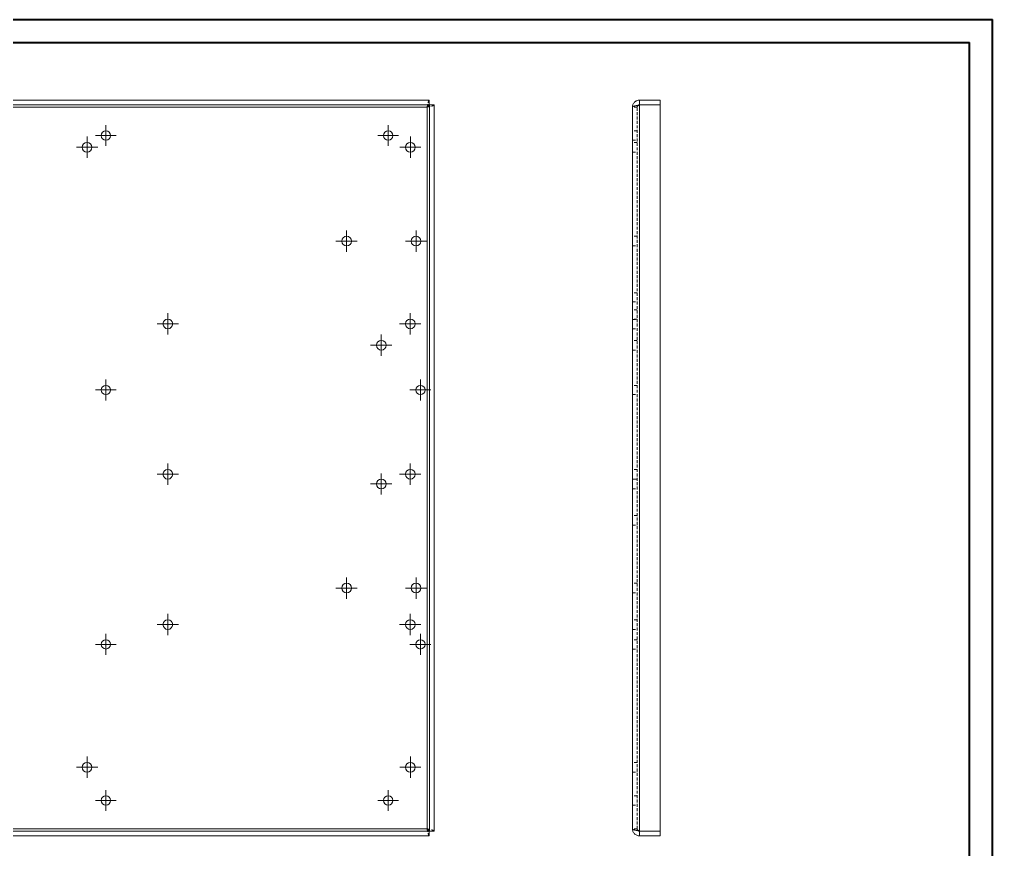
# Model space of a CAD drawing. Header units: millimetres. Extents: x 0 to 841, y 0 to 594.
# Drawn here: x 420.6 to 841.1, y 235.3 to 594.2 of the extents above; entities that cross this region are included whole.
import ezdxf

# ---------------------------------------------------------------- set-up
doc = ezdxf.new("R2010")
doc.units = ezdxf.units.MM
doc.linetypes.add('HIDDEN', pattern=[1.905, 1.27, -0.635])

# ---------------------------------------------------------------- blocks, each defined once
blk = doc.blocks.new('SW_CENTERMARKSYMBOL_4')
at = {"color": 0, "linetype": 'Continuous', "lineweight": 0}
for p, q in [((0, 2.5), (0, 4.6)), ((-2.5, 0), (-4.6, 0)), ((0, 0), (-2.5, 0)), ((0, 0), (0, 2.5)), ((0, 0), (0, -2.5)), ((0, 0), (2.5, 0)), ((2.5, 0), (4.6, 0)), ((0, -2.5), (0, -4.6))]:
    blk.add_line(p, q, dxfattribs=at)
blk = doc.blocks.new('SW_CENTERMARKSYMBOL_5')
at = {"color": 0, "linetype": 'Continuous', "lineweight": 0}
for p, q in [((0, 2.5), (0, 4.6)), ((-2.5, 0), (-4.6, 0)), ((0, 0), (-2.5, 0)), ((0, 0), (0, 2.5)), ((0, 0), (0, -2.5)), ((0, 0), (2.5, 0)), ((2.5, 0), (4.6, 0)), ((0, -2.5), (0, -4.6))]:
    blk.add_line(p, q, dxfattribs=at)
blk = doc.blocks.new('SW_CENTERMARKSYMBOL_7')
at = {"color": 0, "linetype": 'Continuous', "lineweight": 0}
for p, q in [((0, 2.5), (0, 4.6)), ((-2.5, 0), (-4.6, 0)), ((0, 0), (-2.5, 0)), ((0, 0), (0, 2.5)), ((0, 0), (0, -2.5)), ((0, 0), (2.5, 0)), ((2.5, 0), (4.6, 0)), ((0, -2.5), (0, -4.6))]:
    blk.add_line(p, q, dxfattribs=at)
blk = doc.blocks.new('SW_CENTERMARKSYMBOL_8')
at = {"color": 0, "linetype": 'Continuous', "lineweight": 0}
for p, q in [((0, 2.5), (0, 4.6)), ((-2.5, 0), (-4.6, 0)), ((0, 0), (-2.5, 0)), ((0, 0), (0, 2.5)), ((0, 0), (0, -2.5)), ((0, 0), (2.5, 0)), ((2.5, 0), (4.6, 0)), ((0, -2.5), (0, -4.6))]:
    blk.add_line(p, q, dxfattribs=at)
blk = doc.blocks.new('SW_CENTERMARKSYMBOL_12')
at = {"color": 0, "linetype": 'Continuous', "lineweight": 0}
for p, q in [((0, 2.5), (0, 4.6)), ((-2.5, 0), (-4.6, 0)), ((0, 0), (-2.5, 0)), ((0, 0), (0, 2.5)), ((0, 0), (0, -2.5)), ((0, 0), (2.5, 0)), ((2.5, 0), (4.6, 0)), ((0, -2.5), (0, -4.6))]:
    blk.add_line(p, q, dxfattribs=at)
blk = doc.blocks.new('SW_CENTERMARKSYMBOL_13')
at = {"color": 0, "linetype": 'Continuous', "lineweight": 0}
for p, q in [((0, 2.5), (0, 4.6)), ((-2.5, 0), (-4.6, 0)), ((0, 0), (-2.5, 0)), ((0, 0), (0, 2.5)), ((0, 0), (0, -2.5)), ((0, 0), (2.5, 0)), ((2.5, 0), (4.6, 0)), ((0, -2.5), (0, -4.6))]:
    blk.add_line(p, q, dxfattribs=at)
blk = doc.blocks.new('SW_CENTERMARKSYMBOL_16')
at = {"color": 0, "linetype": 'Continuous', "lineweight": 0}
for p, q in [((0, 2.5), (0, 4.6)), ((-2.5, 0), (-4.6, 0)), ((0, 0), (-2.5, 0)), ((0, 0), (0, 2.5)), ((0, 0), (0, -2.5)), ((0, 0), (2.5, 0)), ((2.5, 0), (4.6, 0)), ((0, -2.5), (0, -4.6))]:
    blk.add_line(p, q, dxfattribs=at)
blk = doc.blocks.new('SW_CENTERMARKSYMBOL_17')
at = {"color": 0, "linetype": 'Continuous', "lineweight": 0}
for p, q in [((0, 2.5), (0, 4.6)), ((-2.5, 0), (-4.6, 0)), ((0, 0), (-2.5, 0)), ((0, 0), (0, 2.5)), ((0, 0), (0, -2.5)), ((0, 0), (2.5, 0)), ((2.5, 0), (4.6, 0)), ((0, -2.5), (0, -4.6))]:
    blk.add_line(p, q, dxfattribs=at)
blk = doc.blocks.new('SW_CENTERMARKSYMBOL_20')
at = {"color": 0, "linetype": 'Continuous', "lineweight": 0}
for p, q in [((0, 2.5), (0, 4.6)), ((-2.5, 0), (-4.6, 0)), ((0, 0), (-2.5, 0)), ((0, 0), (0, 2.5)), ((0, 0), (0, -2.5)), ((0, 0), (2.5, 0)), ((2.5, 0), (4.6, 0)), ((0, -2.5), (0, -4.6))]:
    blk.add_line(p, q, dxfattribs=at)
blk = doc.blocks.new('SW_CENTERMARKSYMBOL_21')
at = {"color": 0, "linetype": 'Continuous', "lineweight": 0}
for p, q in [((0, 2.5), (0, 4.6)), ((-2.5, 0), (-4.6, 0)), ((0, 0), (-2.5, 0)), ((0, 0), (0, 2.5)), ((0, 0), (0, -2.5)), ((0, 0), (2.5, 0)), ((2.5, 0), (4.6, 0)), ((0, -2.5), (0, -4.6))]:
    blk.add_line(p, q, dxfattribs=at)
blk = doc.blocks.new('SW_CENTERMARKSYMBOL_26')
at = {"color": 0, "linetype": 'Continuous', "lineweight": 0}
for p, q in [((0, 2.5), (0, 4.5)), ((-2.5, 0), (-4.5, 0)), ((0, 0), (-2.5, 0)), ((0, 0), (0, 2.5)), ((0, 0), (0, -2.5)), ((0, 0), (2.5, 0)), ((2.5, 0), (4.5, 0)), ((0, -2.5), (0, -4.5))]:
    blk.add_line(p, q, dxfattribs=at)
blk = doc.blocks.new('SW_CENTERMARKSYMBOL_27')
at = {"color": 0, "linetype": 'Continuous', "lineweight": 0}
for p, q in [((0, 2.5), (0, 4.5)), ((-2.5, 0), (-4.5, 0)), ((0, 0), (-2.5, 0)), ((0, 0), (0, 2.5)), ((0, 0), (0, -2.5)), ((0, 0), (2.5, 0)), ((2.5, 0), (4.5, 0)), ((0, -2.5), (0, -4.5))]:
    blk.add_line(p, q, dxfattribs=at)
blk = doc.blocks.new('SW_CENTERMARKSYMBOL_28')
at = {"color": 0, "linetype": 'Continuous', "lineweight": 0}
for p, q in [((0, 2.5), (0, 4.5)), ((-2.5, 0), (-4.5, 0)), ((0, 0), (-2.5, 0)), ((0, 0), (0, 2.5)), ((0, 0), (0, -2.5)), ((0, 0), (2.5, 0)), ((2.5, 0), (4.5, 0)), ((0, -2.5), (0, -4.5))]:
    blk.add_line(p, q, dxfattribs=at)
blk = doc.blocks.new('SW_CENTERMARKSYMBOL_29')
at = {"color": 0, "linetype": 'Continuous', "lineweight": 0}
for p, q in [((0, 2.5), (0, 4.5)), ((-2.5, 0), (-4.5, 0)), ((0, 0), (-2.5, 0)), ((0, 0), (0, 2.5)), ((0, 0), (0, -2.5)), ((0, 0), (2.5, 0)), ((2.5, 0), (4.5, 0)), ((0, -2.5), (0, -4.5))]:
    blk.add_line(p, q, dxfattribs=at)
blk = doc.blocks.new('SW_CENTERMARKSYMBOL_30')
at = {"color": 0, "linetype": 'Continuous', "lineweight": 0}
for p, q in [((0, 2.5), (0, 4.5)), ((-2.5, 0), (-4.5, 0)), ((0, 0), (-2.5, 0)), ((0, 0), (0, 2.5)), ((0, 0), (0, -2.5)), ((0, 0), (2.5, 0)), ((2.5, 0), (4.5, 0)), ((0, -2.5), (0, -4.5))]:
    blk.add_line(p, q, dxfattribs=at)
blk = doc.blocks.new('SW_CENTERMARKSYMBOL_31')
at = {"color": 0, "linetype": 'Continuous', "lineweight": 0}
for p, q in [((0, 2.5), (0, 4.5)), ((-2.5, 0), (-4.5, 0)), ((0, 0), (-2.5, 0)), ((0, 0), (0, 2.5)), ((0, 0), (0, -2.5)), ((0, 0), (2.5, 0)), ((2.5, 0), (4.5, 0)), ((0, -2.5), (0, -4.5))]:
    blk.add_line(p, q, dxfattribs=at)
blk = doc.blocks.new('SW_CENTERMARKSYMBOL_35')
at = {"color": 0, "linetype": 'Continuous', "lineweight": 0}
for p, q in [((0, 2.5), (0, 4.5)), ((-2.5, 0), (-4.5, 0)), ((0, 0), (-2.5, 0)), ((0, 0), (0, 2.5)), ((0, 0), (0, -2.5)), ((0, 0), (2.5, 0)), ((2.5, 0), (4.5, 0)), ((0, -2.5), (0, -4.5))]:
    blk.add_line(p, q, dxfattribs=at)
blk = doc.blocks.new('SW_CENTERMARKSYMBOL_36')
at = {"color": 0, "linetype": 'Continuous', "lineweight": 0}
for p, q in [((0, 2.5), (0, 4.5)), ((-2.5, 0), (-4.5, 0)), ((0, 0), (-2.5, 0)), ((0, 0), (0, 2.5)), ((0, 0), (0, -2.5)), ((0, 0), (2.5, 0)), ((2.5, 0), (4.5, 0)), ((0, -2.5), (0, -4.5))]:
    blk.add_line(p, q, dxfattribs=at)
blk = doc.blocks.new('SW_CENTERMARKSYMBOL_39')
at = {"color": 0, "linetype": 'Continuous', "lineweight": 0}
for p, q in [((0, 2.5), (0, 4.6)), ((-2.5, 0), (-4.6, 0)), ((0, 0), (-2.5, 0)), ((0, 0), (0, 2.5)), ((0, 0), (0, -2.5)), ((0, 0), (2.5, 0)), ((2.5, 0), (4.6, 0)), ((0, -2.5), (0, -4.6))]:
    blk.add_line(p, q, dxfattribs=at)
blk = doc.blocks.new('SW_CENTERMARKSYMBOL_40')
at = {"color": 0, "linetype": 'Continuous', "lineweight": 0}
for p, q in [((0, 2.5), (0, 4.6)), ((-2.5, 0), (-4.6, 0)), ((0, 0), (-2.5, 0)), ((0, 0), (0, 2.5)), ((0, 0), (0, -2.5)), ((0, 0), (2.5, 0)), ((2.5, 0), (4.6, 0)), ((0, -2.5), (0, -4.6))]:
    blk.add_line(p, q, dxfattribs=at)
blk = doc.blocks.new('SW_CENTERMARKSYMBOL_41')
at = {"color": 0, "linetype": 'Continuous', "lineweight": 0}
for p, q in [((0, 2.5), (0, 4.6)), ((-2.5, 0), (-4.6, 0)), ((0, 0), (-2.5, 0)), ((0, 0), (0, 2.5)), ((0, 0), (0, -2.5)), ((0, 0), (2.5, 0)), ((2.5, 0), (4.6, 0)), ((0, -2.5), (0, -4.6))]:
    blk.add_line(p, q, dxfattribs=at)
blk = doc.blocks.new('SW_CENTERMARKSYMBOL_42')
at = {"color": 0, "linetype": 'Continuous', "lineweight": 0}
for p, q in [((0, 2.5), (0, 4.6)), ((-2.5, 0), (-4.6, 0)), ((0, 0), (-2.5, 0)), ((0, 0), (0, 2.5)), ((0, 0), (0, -2.5)), ((0, 0), (2.5, 0)), ((2.5, 0), (4.6, 0)), ((0, -2.5), (0, -4.6))]:
    blk.add_line(p, q, dxfattribs=at)
blk = doc.blocks.new('SW_CENTERMARKSYMBOL_43')
at = {"color": 0, "linetype": 'Continuous', "lineweight": 0}
for p, q in [((0, 2.5), (0, 4.6)), ((-2.5, 0), (-4.6, 0)), ((0, 0), (-2.5, 0)), ((0, 0), (0, 2.5)), ((0, 0), (0, -2.5)), ((0, 0), (2.5, 0)), ((2.5, 0), (4.6, 0)), ((0, -2.5), (0, -4.6))]:
    blk.add_line(p, q, dxfattribs=at)
blk = doc.blocks.new('SW_CENTERMARKSYMBOL_44')
at = {"color": 0, "linetype": 'Continuous', "lineweight": 0}
for p, q in [((0, 2.5), (0, 4.6)), ((-2.5, 0), (-4.6, 0)), ((0, 0), (-2.5, 0)), ((0, 0), (0, 2.5)), ((0, 0), (0, -2.5)), ((0, 0), (2.5, 0)), ((2.5, 0), (4.6, 0)), ((0, -2.5), (0, -4.6))]:
    blk.add_line(p, q, dxfattribs=at)

msp = doc.modelspace()

# ---------------------------------------------------------------- linework, layer by layer
at = {"color": 7, "linetype": 'Continuous', "lineweight": 40}
for p, q in [((0.08, 594.21), (841.08, 594.21)), ((841.08, 0.21), (841.08, 594.21)), ((25.08, 584.21), (831.08, 584.21)), ((831.08, 10.21), (831.08, 584.21))]:
    msp.add_line(p, q, dxfattribs=at)
at = {"color": 7, "linetype": 'Continuous', "lineweight": 15}
for p, q in [((162.21, 559.32), (597.67, 559.32)), ((597.67, 559.32), (597.67, 557.32)), ((688.47, 559.32), (688.47, 557.32)), ((688.47, 559.32), (697.47, 559.32)), ((697.47, 559.32), (697.47, 557.32)), ((162.21, 557.32), (597.67, 557.32)), ((163.14, 556.32), (596.74, 556.32)), ((596.74, 556.32), (596.74, 244.26)), ((599.74, 557.25), (597.74, 557.25)), ((597.74, 557.25), (597.74, 243.33)), ((599.74, 557.25), (599.74, 243.33)), ((685.47, 244.26), (685.47, 556.32)), ((688.47, 557.32), (697.47, 557.32)), ((688.47, 243.33), (688.47, 557.25)), ((688.47, 557.25), (697.47, 557.25)), ((697.47, 243.33), (697.47, 557.25)), ((596.74, 244.26), (163.14, 244.26)), ((597.67, 243.26), (162.21, 243.26)), ((597.67, 241.26), (162.21, 241.26)), ((597.67, 241.26), (597.67, 243.26)), ((599.74, 243.33), (597.74, 243.33)), ((688.47, 243.33), (697.47, 243.33)), ((688.47, 241.26), (688.47, 243.26)), ((688.47, 243.26), (697.47, 243.26)), ((688.47, 241.26), (697.47, 241.26)), ((697.47, 241.26), (697.47, 243.26))]:
    msp.add_line(p, q, dxfattribs=at)
at = {"color": 7, "linetype": 'HIDDEN', "lineweight": 0}
for p, q in [((687.47, 556.32), (685.47, 556.32)), ((687.47, 244.26), (687.47, 556.32)), ((687.47, 546.02), (685.47, 546.02)), ((685.47, 542.02), (687.47, 542.02)), ((687.47, 541.05), (685.47, 541.05)), ((685.47, 536.85), (687.47, 536.85)), ((687.47, 500.47), (685.47, 500.47)), ((685.47, 496.27), (687.47, 496.27)), ((687.47, 476.06), (685.47, 476.06)), ((685.47, 472.06), (687.47, 472.06)), ((687.47, 468.7), (685.47, 468.7)), ((687.47, 464.7), (685.47, 464.7)), ((685.47, 464.5), (687.47, 464.5)), ((685.47, 460.5), (687.47, 460.5)), ((687.47, 455.47), (685.47, 455.47)), ((685.47, 451.27), (687.47, 451.27)), ((687.47, 436.02), (685.47, 436.02)), ((685.47, 432.02), (687.47, 432.02)), ((687.47, 399.7), (685.47, 399.7)), ((685.47, 395.5), (687.47, 395.5)), ((687.47, 395.47), (685.47, 395.47)), ((685.47, 391.27), (687.47, 391.27)), ((687.47, 379.7), (685.47, 379.7)), ((685.47, 375.5), (687.47, 375.5)), ((687.47, 350.47), (685.47, 350.47)), ((685.47, 346.27), (687.47, 346.27)), ((687.47, 334.7), (685.47, 334.7)), ((685.47, 330.5), (687.47, 330.5)), ((687.47, 326.02), (685.47, 326.02)), ((685.47, 322.02), (687.47, 322.02)), ((687.47, 273), (685.47, 273)), ((685.47, 268.8), (687.47, 268.8)), ((687.47, 258.56), (685.47, 258.56)), ((685.47, 254.56), (687.47, 254.56)), ((687.47, 244.26), (685.47, 244.26))]:
    msp.add_line(p, q, dxfattribs=at)
at = {"color": 7, "linetype": 'Continuous', "lineweight": 15}
for centre, radius in [((457.94, 544.02), 2), ((579.94, 544.02), 2), ((449.79, 538.95), 2.1), ((589.49, 538.95), 2.1), ((561.94, 498.37), 2.1), ((591.94, 498.37), 2.1), ((484.7, 462.6), 2.1), ((589.47, 462.6), 2.1), ((576.94, 453.37), 2.1), ((457.94, 434.02), 2), ((593.84, 434.02), 2), ((484.7, 397.6), 2.1), ((589.47, 397.6), 2.1), ((576.94, 393.37), 2.1), ((561.94, 348.37), 2.1), ((591.94, 348.37), 2.1), ((484.7, 332.6), 2.1), ((589.47, 332.6), 2.1), ((457.94, 324.02), 2), ((593.84, 324.02), 2), ((449.79, 270.9), 2.1), ((589.49, 270.9), 2.1), ((457.94, 256.56), 2), ((579.94, 256.56), 2)]:
    msp.add_circle(centre, radius, dxfattribs=at)
at = {"color": 7, "linetype": 'HIDDEN', "lineweight": 0}
for points, knots in [([(596.74, 556.32), (596.78, 556.52), (596.82, 556.71), (596.9, 557.09), (596.94, 557.28), (597.02, 557.65), (597.05, 557.82), (597.13, 558.15), (597.17, 558.3), (597.25, 558.58), (597.29, 558.7), (597.36, 558.92), (597.4, 559.01), (597.52, 559.24), (597.6, 559.32), (597.67, 559.32)], [0, 0, 0, 0, 0.125, 0.125, 0.25, 0.25, 0.375, 0.375, 0.5, 0.5, 0.625, 0.625, 0.75, 0.75, 1, 1, 1, 1]), ([(599.74, 557.25), (599.74, 557.21), (599.72, 557.17), (599.65, 557.09), (599.59, 557.05), (599.44, 556.98), (599.35, 556.94), (599.13, 556.86), (599, 556.82), (598.73, 556.74), (598.58, 556.71), (598.25, 556.63), (598.07, 556.59), (597.53, 556.47), (597.14, 556.4), (596.74, 556.32)], [0, 0, 0, 0, 0.125, 0.125, 0.25, 0.25, 0.375, 0.375, 0.5, 0.5, 0.625, 0.625, 0.75, 0.75, 1, 1, 1, 1]), ([(687.47, 556.32), (687.47, 556.4), (687.49, 556.47), (687.59, 556.63), (687.67, 556.7), (687.85, 556.86), (687.96, 556.94), (688.21, 557.09), (688.34, 557.17), (688.47, 557.25)], [0, 0, 0, 0, 0.25, 0.25, 0.5, 0.5, 0.75, 0.75, 1, 1, 1, 1]), ([(687.93, 557.14), (687.86, 557.09), (687.68, 556.98), (687.51, 556.68), (687.48, 556.43), (687.47, 556.32)], [0, 0, 0, 0, 0.253975, 0.650767, 1, 1, 1, 1]), ([(596.74, 244.26), (596.94, 244.22), (597.14, 244.18), (597.52, 244.1), (597.71, 244.06), (598.07, 243.99), (598.25, 243.95), (598.57, 243.87), (598.73, 243.83), (599, 243.76), (599.13, 243.72), (599.35, 243.64), (599.44, 243.6), (599.66, 243.48), (599.74, 243.41), (599.74, 243.33)], [0, 0, 0, 0, 0.125, 0.125, 0.25, 0.25, 0.375, 0.375, 0.5, 0.5, 0.625, 0.625, 0.75, 0.75, 1, 1, 1, 1]), ([(597.67, 241.26), (597.63, 241.26), (597.6, 241.28), (597.52, 241.35), (597.48, 241.41), (597.4, 241.56), (597.36, 241.65), (597.29, 241.87), (597.25, 242), (597.17, 242.27), (597.13, 242.43), (597.05, 242.75), (597.02, 242.93), (596.9, 243.47), (596.82, 243.86), (596.74, 244.26)], [0, 0, 0, 0, 0.125, 0.125, 0.25, 0.25, 0.375, 0.375, 0.5, 0.5, 0.625, 0.625, 0.75, 0.75, 1, 1, 1, 1]), ([(687.47, 244.26), (687.49, 244.11), (687.53, 243.84), (687.72, 243.55), (687.89, 243.46), (687.93, 243.43)], [0, 0, 0, 0, 0.442489, 0.837022, 1, 1, 1, 1]), ([(688.47, 243.33), (688.34, 243.41), (688.21, 243.48), (687.97, 243.64), (687.86, 243.71), (687.67, 243.87), (687.6, 243.95), (687.49, 244.1), (687.47, 244.18), (687.47, 244.26)], [0, 0, 0, 0, 0.25, 0.25, 0.5, 0.5, 0.75, 0.75, 1, 1, 1, 1])]:
    msp.add_open_spline(points, degree=3, knots=knots, dxfattribs=at)
at = {"color": 7, "linetype": 'Continuous', "lineweight": 15}
for points, knots in [([(688.47, 559.32), (688.27, 559.32), (688.08, 559.3), (687.69, 559.22), (687.5, 559.16), (687.14, 559.01), (686.97, 558.92), (686.64, 558.7), (686.49, 558.58), (686.21, 558.3), (686.09, 558.15), (685.87, 557.82), (685.77, 557.65), (685.55, 557.11), (685.47, 556.71), (685.47, 556.32)], [0, 0, 0, 0, 0.125, 0.125, 0.25, 0.25, 0.375, 0.375, 0.5, 0.5, 0.625, 0.625, 0.75, 0.75, 1, 1, 1, 1]), ([(596.74, 556.32), (596.82, 556.45), (596.9, 556.58), (597.05, 556.82), (597.13, 556.93), (597.29, 557.12), (597.36, 557.19), (597.52, 557.29), (597.6, 557.32), (597.67, 557.32)], [0, 0, 0, 0, 0.25, 0.25, 0.5, 0.5, 0.75, 0.75, 1, 1, 1, 1]), ([(597.74, 557.25), (597.74, 557.17), (597.72, 557.09), (597.62, 556.94), (597.54, 556.86), (597.36, 556.71), (597.25, 556.63), (597.01, 556.47), (596.88, 556.4), (596.74, 556.32)], [0, 0, 0, 0, 0.25, 0.25, 0.5, 0.5, 0.75, 0.75, 1, 1, 1, 1]), ([(685.47, 556.32), (685.47, 556.36), (685.49, 556.4), (685.56, 556.47), (685.62, 556.51), (685.77, 556.59), (685.86, 556.63), (686.08, 556.7), (686.21, 556.74), (686.48, 556.82), (686.64, 556.86), (686.96, 556.94), (687.14, 556.98), (687.68, 557.09), (688.07, 557.17), (688.47, 557.25)], [0, 0, 0, 0, 0.125, 0.125, 0.25, 0.25, 0.375, 0.375, 0.5, 0.5, 0.625, 0.625, 0.75, 0.75, 1, 1, 1, 1]), ([(688.47, 557.32), (688.32, 557.31), (688.12, 557.29), (687.97, 557.17), (687.93, 557.14)], [0, 0, 0, 0, 0.7569503, 1, 1, 1, 1]), ([(597.67, 243.26), (597.6, 243.26), (597.52, 243.28), (597.36, 243.38), (597.29, 243.46), (597.13, 243.64), (597.05, 243.75), (596.9, 244), (596.82, 244.13), (596.74, 244.26)], [0, 0, 0, 0, 0.25, 0.25, 0.5, 0.5, 0.75, 0.75, 1, 1, 1, 1]), ([(596.74, 244.26), (596.88, 244.18), (597, 244.1), (597.25, 243.95), (597.36, 243.87), (597.54, 243.72), (597.62, 243.64), (597.72, 243.48), (597.74, 243.41), (597.74, 243.33)], [0, 0, 0, 0, 0.25, 0.25, 0.5, 0.5, 0.75, 0.75, 1, 1, 1, 1]), ([(688.47, 243.33), (688.27, 243.37), (688.08, 243.41), (687.69, 243.48), (687.5, 243.52), (687.14, 243.6), (686.97, 243.64), (686.64, 243.72), (686.49, 243.75), (686.21, 243.83), (686.09, 243.87), (685.87, 243.95), (685.77, 243.99), (685.55, 244.1), (685.47, 244.18), (685.47, 244.26)], [0, 0, 0, 0, 0.125, 0.125, 0.25, 0.25, 0.375, 0.375, 0.5, 0.5, 0.625, 0.625, 0.75, 0.75, 1, 1, 1, 1]), ([(685.47, 244.26), (685.47, 244.06), (685.49, 243.87), (685.56, 243.48), (685.62, 243.29), (685.77, 242.93), (685.86, 242.76), (686.08, 242.43), (686.21, 242.28), (686.48, 242), (686.64, 241.87), (686.96, 241.66), (687.14, 241.56), (687.68, 241.34), (688.07, 241.26), (688.47, 241.26)], [0, 0, 0, 0, 0.125, 0.125, 0.25, 0.25, 0.375, 0.375, 0.5, 0.5, 0.625, 0.625, 0.75, 0.75, 1, 1, 1, 1]), ([(687.93, 243.43), (688, 243.39), (688.16, 243.28), (688.35, 243.27), (688.47, 243.26)], [0, 0, 0, 0, 0.400011, 1, 1, 1, 1])]:
    msp.add_open_spline(points, degree=3, knots=knots, dxfattribs=at)

# ---------------------------------------------------------------- block references
at = {"color": 7, "linetype": 'Continuous', "lineweight": 0}
for name, p in [('SW_CENTERMARKSYMBOL_31', (457.94, 544.02)), ('SW_CENTERMARKSYMBOL_30', (579.94, 544.02)), ('SW_CENTERMARKSYMBOL_8', (449.79, 538.95)), ('SW_CENTERMARKSYMBOL_7', (589.49, 538.95)), ('SW_CENTERMARKSYMBOL_40', (561.94, 498.37)), ('SW_CENTERMARKSYMBOL_39', (591.94, 498.37)), ('SW_CENTERMARKSYMBOL_20', (484.7, 462.6)), ('SW_CENTERMARKSYMBOL_21', (589.47, 462.6)), ('SW_CENTERMARKSYMBOL_41', (576.94, 453.37)), ('SW_CENTERMARKSYMBOL_35', (457.94, 434.02)), ('SW_CENTERMARKSYMBOL_29', (593.84, 434.02)), ('SW_CENTERMARKSYMBOL_16', (484.7, 397.6)), ('SW_CENTERMARKSYMBOL_17', (589.47, 397.6)), ('SW_CENTERMARKSYMBOL_42', (576.94, 393.37)), ('SW_CENTERMARKSYMBOL_44', (561.94, 348.37)), ('SW_CENTERMARKSYMBOL_43', (591.94, 348.37)), ('SW_CENTERMARKSYMBOL_12', (484.7, 332.6)), ('SW_CENTERMARKSYMBOL_13', (589.47, 332.6)), ('SW_CENTERMARKSYMBOL_36', (457.94, 324.02)), ('SW_CENTERMARKSYMBOL_28', (593.84, 324.02)), ('SW_CENTERMARKSYMBOL_5', (449.79, 270.9)), ('SW_CENTERMARKSYMBOL_4', (589.49, 270.9)), ('SW_CENTERMARKSYMBOL_26', (457.94, 256.56)), ('SW_CENTERMARKSYMBOL_27', (579.94, 256.56))]:
    msp.add_blockref(name, p, dxfattribs=at)

doc.saveas('drawing.dxf')
